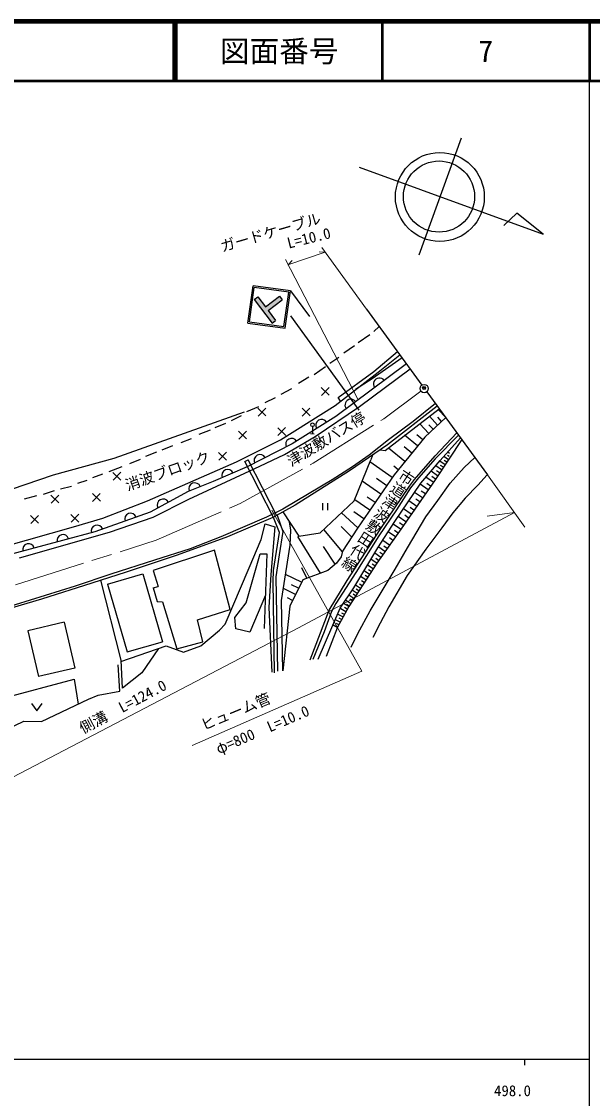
# Model space of a CAD drawing. Units: millimetres, scale not verified. Extents: x 40000 to 680000, y 20000 to 380000.
# Drawn here: x 483117 to 579500, y 198357 to 380000 of the extents above; entities that cross this region are included whole.
import ezdxf
from ezdxf.enums import TextEntityAlignment as Align

# ---------------------------------------------------------------- set-up
doc = ezdxf.new("R2010")
doc.units = ezdxf.units.MM
doc.header["$LTSCALE"] = 1000
doc.header["$PDMODE"] = 32
doc.header["$PDSIZE"] = 500
doc.linetypes.add('CHAIN', pattern=[18.5, 12, -1.5, 3.5, -1.5])
for name, color, linetype, lineweight in [('M-BGD', 7, 'Continuous', 25), ('M-BMK', 2, 'CHAIN', 13), ('M-BMK-SRVR', 3, 'Continuous', 25), ('M-OTRS', 6, 'Continuous', 25), ('M-STR-HTXT', 7, 'Continuous', 13), ('M-STR-STRC', 7, 'Continuous', 25), ('M-TTL', 2, 'Continuous', 140), ('M-TTL-BAND', 7, 'Continuous', 25), ('M-TTL-LINE', 7, 'Continuous', 50), ('M-TTL-TXT', 7, 'Continuous', 50)]:
    doc.layers.add(name, color=color, linetype=linetype, lineweight=lineweight)
doc.styles.add('@ＭＳ ゴシック', font='')
doc.styles.add('ＭＳ ゴシック', font='')
doc.styles.get('@ＭＳ ゴシック').set_extended_font_data('@MS Gothic')
doc.styles.get('ＭＳ ゴシック').set_extended_font_data('MS Gothic')

msp = doc.modelspace()

# ---------------------------------------------------------------- hatches: boundary and pattern name
at = {"layer": 'M-STR-STRC'}
msp.add_hatch(color=256, dxfattribs=at).paths.add_polyline_path([(522408, 333099), (523007, 333550), (524286, 331853), (526682, 333659), (527133, 333060), (524737, 331254), (526016, 329557), (525417, 329106)])

# ---------------------------------------------------------------- linework, layer by layer
at = {"layer": 'M-BGD'}
for p, q in [((557343, 360323), (550161, 340589)), ((540126, 355415), (571164, 344119)), ((566734, 347653), (564551, 345593)), ((571164, 344119), (566734, 347653)), ((541339, 331462), (550721, 318685)), ((541893, 327138), (539947, 325795)), ((543476, 328552), (542588, 327741)), ((539345, 325285), (537538, 324080)), ((536657, 323339), (535175, 322320)), ((542588, 320999), (546573, 324334)), ((543307, 320837), (546969, 323794)), ((534433, 321763), (532533, 320420)), ((548084, 322275), (536153, 313394)), ((547362, 323259), (542310, 319725)), ((531607, 320003), (529892, 318937)), ((536055, 315253), (543307, 320837)), ((536588, 316574), (542588, 320999)), ((542310, 319725), (539507, 317918)), ((540185, 315062), (548708, 321426)), ((528688, 318057), (526880, 317084)), ((533718, 318270), (535070, 316969)), ((535044, 318295), (533744, 316944)), ((525907, 316528), (524193, 315693)), ((536969, 315957), (536588, 316574)), ((551544, 317558), (561774, 303522)), ((523127, 314998), (521088, 314164)), ((523015, 314771), (524366, 313471)), ((524341, 314797), (523040, 313446)), ((526834, 309461), (536055, 315253)), ((530475, 314771), (531826, 313471)), ((531801, 314797), (530500, 313446)), ((532701, 310035), (540185, 315062)), ((544486, 307626), (553626, 314701)), ((553309, 315137), (544903, 308599)), ((552999, 315561), (549235, 312529)), ((554722, 313198), (553443, 314559)), ((520712, 314101), (498702, 306316)), ((520208, 313516), (518494, 312635)), ((536153, 313394), (528832, 308760)), ((549235, 312529), (545065, 309424)), ((554722, 313198), (551205, 309896)), ((553360, 311920), (551960, 313411)), ((554041, 312559), (553371, 313272)), ((514972, 311060), (513072, 310365)), ((517567, 312218), (515760, 311477)), ((519771, 310902), (521122, 309602)), ((521097, 310928), (519797, 309577)), ((526374, 311482), (527725, 310181)), ((527700, 311507), (526399, 310156)), ((532236, 311688), (532217, 310488)), ((551869, 310520), (550335, 312154)), ((552614, 311220), (551881, 312001)), ((511775, 309623), (510014, 308928)), ((519420, 305754), (526834, 309461)), ((527489, 307000), (532701, 310035)), ((531917, 310493), (532517, 310483)), ((545065, 309424), (541798, 306876)), ((551205, 309896), (546015, 303548)), ((549987, 308407), (547742, 310242)), ((550842, 309453), (549827, 310283)), ((557433, 309478), (552931, 302691)), ((552954, 306769), (556612, 310604)), ((556894, 310217), (552954, 306236)), ((553811, 305958), (557217, 309774)), ((505890, 307376), (504037, 306658)), ((508578, 308419), (506794, 307724)), ((516389, 307334), (517740, 306034)), ((517715, 307360), (516414, 306009)), ((528832, 308760), (521233, 304868)), ((522415, 304567), (527489, 307000)), ((544903, 308599), (538462, 304243)), ((543652, 307765), (544486, 307626)), ((547847, 305790), (545059, 308069)), ((549021, 307226), (547736, 308276)), ((555382, 307157), (555074, 307366)), ((498702, 306316), (488485, 303467)), ((503157, 306102), (501326, 305384)), ((504408, 299175), (519420, 305754)), ((520840, 305792), (521374, 306065)), ((525664, 296375), (520840, 305792)), ((526198, 296648), (521374, 306065)), ((541798, 306876), (538995, 304907)), ((539296, 299147), (542076, 306097)), ((545699, 303087), (541925, 305717)), ((542373, 306888), (542076, 306097)), ((549455, 302738), (552954, 306769)), ((552954, 306236), (550150, 303039)), ((550498, 302135), (553811, 305958)), ((554620, 305257), (553743, 305852)), ((555182, 306085), (554409, 306609)), ((554901, 305671), (554488, 305951)), ((555282, 306621), (555012, 306804)), ((557865, 304776), (559625, 306470)), ((488485, 303467), (478407, 300084)), ((496762, 303646), (495117, 303044)), ((500052, 304920), (497874, 304063)), ((498549, 303952), (499901, 302651)), ((499875, 303977), (498575, 302626)), ((511341, 299447), (522415, 304567)), ((521233, 304868), (515488, 302412)), ((538462, 304243), (529288, 298451)), ((538995, 304907), (535566, 302683)), ((546015, 303548), (539852, 294559)), ((546707, 304395), (545979, 304991)), ((553355, 303392), (552242, 304147)), ((554025, 304380), (553037, 305050)), ((553690, 303886), (553165, 304242)), ((554323, 304818), (553856, 305135)), ((555502, 302135), (557865, 304776)), ((561740, 303568), (560136, 301811)), ((491549, 301561), (489696, 301144)), ((494144, 302604), (492546, 302094)), ((515488, 302412), (511225, 300744)), ((535566, 302683), (531674, 300412)), ((543774, 300280), (540627, 302474)), ((544757, 301714), (543028, 302919)), ((543687, 294304), (548598, 301649)), ((546142, 295671), (550498, 302135)), ((552931, 302691), (547625, 295023)), ((548598, 301649), (549455, 302738)), ((550150, 303039), (548807, 301347)), ((551755, 301035), (550384, 301966)), ((552600, 302280), (551355, 303124)), ((552178, 301657), (551518, 302105)), ((552977, 302836), (552388, 303236)), ((553394, 299239), (555502, 302135)), ((560136, 301811), (558004, 299587)), ((485665, 299986), (483580, 299430)), ((488607, 300820), (486754, 300240)), ((488078, 300106), (489429, 298806)), ((489403, 300131), (488103, 298780)), ((495074, 300384), (496425, 299084)), ((496400, 300409), (495100, 299058)), ((511225, 300744), (504830, 297269)), ((531674, 300412), (527226, 297771)), ((542810, 298874), (541444, 299797)), ((548807, 301347), (546444, 297664)), ((550825, 299663), (549457, 300591)), ((551290, 300349), (550605, 300813)), ((496855, 296232), (504408, 299175)), ((505340, 296389), (511341, 299447)), ((529288, 298451), (525535, 296320)), ((533551, 293772), (539296, 299147)), ((533939, 298781), (533939, 297581)), ((534839, 297581), (534839, 298781)), ((541933, 297595), (539369, 299329)), ((549828, 298216), (548490, 299155)), ((549368, 297559), (548704, 298024)), ((550361, 298979), (549678, 299442)), ((551355, 296436), (553394, 299239)), ((558004, 299587), (555942, 297108)), ((484649, 296677), (486000, 295377)), ((485975, 296703), (484674, 295351)), ((491460, 296863), (492811, 295562)), ((492786, 296888), (491485, 295537)), ((491874, 294773), (496855, 296232)), ((504830, 297269), (495517, 293933)), ((497950, 293887), (505340, 296389)), ((524446, 296427), (516777, 293114)), ((525535, 296320), (517889, 293077)), ((527226, 297771), (524446, 296427)), ((526693, 293818), (525664, 296375)), ((526265, 296735), (527249, 294003)), ((527249, 297294), (529936, 293216)), ((539889, 294613), (537116, 297107)), ((540927, 296128), (539189, 297303)), ((546444, 297664), (543455, 293239)), ((548002, 295612), (546712, 296516)), ((548907, 296902), (547593, 297823)), ((548454, 296257), (547803, 296713)), ((548274, 291246), (551355, 296436)), ((555942, 297108), (554089, 294582)), ((480174, 291437), (491874, 294773)), ((523588, 292613), (524237, 295254)), ((524237, 295254), (525905, 294745)), ((525905, 294745), (525210, 286729)), ((528593, 294189), (528355, 295616)), ((537277, 290562), (534166, 294348)), ((538861, 293045), (537057, 294827)), ((539852, 294559), (537304, 290667)), ((538103, 285709), (543687, 294304)), ((547625, 295023), (543084, 288651)), ((543293, 291246), (546142, 295671)), ((547120, 294354), (545862, 295236)), ((547561, 294983), (546922, 295431)), ((554089, 294582), (551378, 291015)), ((495517, 293933), (479068, 289531)), ((482798, 289531), (497950, 293887)), ((517889, 293077), (509410, 289972)), ((516777, 293114), (511587, 291075)), ((521550, 287841), (523588, 292613)), ((525674, 287424), (526693, 293818)), ((527249, 294003), (526600, 290065)), ((528454, 291686), (528593, 294189)), ((533590, 286959), (529771, 293122)), ((529936, 293216), (533551, 293772)), ((543455, 293239), (539563, 287053)), ((545224, 291653), (544096, 292457)), ((546238, 293096), (545030, 293943)), ((545814, 292492), (545223, 292907)), ((546679, 293725), (546062, 294157)), ((515685, 290834), (505352, 287405)), ((511587, 291075), (505587, 289152)), ((518349, 280803), (515685, 290834)), ((527017, 282373), (528454, 291686)), ((536087, 288462), (534086, 291444)), ((537304, 290667), (537072, 289740)), ((539215, 284504), (543293, 291246)), ((544468, 290594), (543409, 291349)), ((544846, 291123), (544299, 291513)), ((546212, 287655), (548274, 291246)), ((551378, 291015), (548228, 286543)), ((505587, 289152), (498220, 286766)), ((509410, 289972), (500791, 287099)), ((521036, 281952), (523399, 290246)), ((523399, 290246), (524512, 290200)), ((524512, 290200), (524095, 277597)), ((526600, 290065), (526044, 286358)), ((537072, 289740), (536284, 288628)), ((543084, 288651), (542122, 289275)), ((543759, 289598), (542763, 290307)), ((543404, 289100), (542922, 289443)), ((544114, 290096), (543600, 290462)), ((500791, 287099), (494999, 285292)), ((505352, 287405), (506164, 284699)), ((517518, 278342), (521550, 287841)), ((525581, 285570), (525674, 287424)), ((531306, 286108), (530425, 287834)), ((534848, 287424), (530585, 285848)), ((536284, 288628), (534848, 287424)), ((539563, 287053), (536203, 281840)), ((543084, 288651), (538358, 281354)), ((541850, 286746), (540931, 287341)), ((542461, 287689), (541518, 288300)), ((542156, 287217), (541689, 287520)), ((541949, 280589), (546212, 287655)), ((542773, 288170), (542296, 288479)), ((494999, 285292), (486473, 282558)), ((498220, 286766), (492196, 284751)), ((499911, 272272), (496482, 285755)), ((497614, 285123), (503568, 286838)), ((503568, 286838), (506904, 275393)), ((525210, 286729), (524886, 281168)), ((525813, 270140), (525581, 285570)), ((526044, 286358), (526322, 270418)), ((530379, 285427), (527691, 286743)), ((530585, 285848), (528407, 281400)), ((535045, 280705), (538103, 285709)), ((541255, 285826), (540364, 286403)), ((540966, 285381), (540528, 285665)), ((541552, 286286), (541100, 286579)), ((548228, 286543), (545100, 281307)), ((492196, 284751), (479523, 280835)), ((497614, 285123), (500950, 273678)), ((505314, 284458), (506164, 284699)), ((505314, 284458), (505998, 282178)), ((529376, 283378), (527327, 284381)), ((529877, 284403), (528693, 284982)), ((536922, 281052), (539215, 284504)), ((539776, 283543), (538937, 284086)), ((539501, 283119), (539079, 283392)), ((540319, 284382), (539473, 284930)), ((540048, 283963), (539631, 284233)), ((540594, 284806), (540164, 285084)), ((486473, 282558), (470951, 277971)), ((505998, 282178), (506930, 282145)), ((506930, 282145), (509313, 274200)), ((519137, 279497), (521036, 281952)), ((524281, 283232), (521639, 276994)), ((527203, 270465), (527017, 282373)), ((528874, 282354), (528010, 282777)), ((536203, 281840), (535462, 280496)), ((538358, 281354), (537451, 281849)), ((538677, 281846), (537818, 282402)), ((538399, 281416), (537967, 281696)), ((539226, 282694), (538378, 283244)), ((538951, 282270), (538525, 282546)), ((512812, 279088), (518349, 280803)), ((524886, 281168), (525349, 270279)), ((528407, 281400), (527203, 270465)), ((531848, 272318), (535045, 280705)), ((533168, 272457), (536922, 281052)), ((535462, 280496), (534188, 277067)), ((538358, 281354), (536435, 277832)), ((537383, 279569), (536571, 280012)), ((537863, 280446), (536997, 280919)), ((537623, 280008), (537204, 280237)), ((538110, 280900), (537663, 281144)), ((539887, 276789), (541949, 280589)), ((545100, 281307), (543640, 278527)), ((490338, 278683), (484186, 277252)), ((490338, 278683), (492136, 270955)), ((513738, 275381), (512812, 279088)), ((516545, 277322), (517518, 278342)), ((519322, 277550), (519137, 279497)), ((536417, 277818), (535721, 278198)), ((536904, 278691), (536146, 279105)), ((536664, 278252), (536299, 278452)), ((537144, 279130), (536751, 279344)), ((543640, 278527), (542436, 276118)), ((484186, 277252), (485984, 269524)), ((513395, 274728), (516545, 277322)), ((521639, 276994), (519322, 277550)), ((534188, 277067), (532288, 272388)), ((536435, 277832), (534558, 272920)), ((538752, 274450), (539887, 276789)), ((499864, 272086), (507556, 274728)), ((500950, 273678), (506904, 275393)), ((507556, 274728), (510475, 273615)), ((509313, 274200), (513738, 275381)), ((510475, 273615), (513395, 274728)), ((506259, 274264), (503432, 270140)), ((492136, 270955), (485984, 269524)), ((499725, 267082), (499447, 271484)), ((500142, 267545), (499911, 272272)), ((479778, 265822), (492011, 269066)), ((492011, 269066), (492670, 264874)), ((503432, 270140), (500142, 267545)), ((496065, 266387), (499725, 267082)), ((486473, 261939), (494397, 265692)), ((494397, 265692), (496065, 266387)), ((484813, 264956), (485713, 263756)), ((485713, 263756), (486613, 264956)), ((464093, 252857), (483508, 261985)), ((483508, 261985), (486473, 261939))]:
    msp.add_line(p, q, dxfattribs=at)
for centre, radius in [((553737, 350416), 7500), ((553592, 350479), 6000), ((532241, 311988), 300)]:
    msp.add_circle(centre, radius, dxfattribs=at)
for centre, start, end in [((543527, 318883), 36.66256, 216.66256), ((538714, 315300), 36.66256, 216.66256), ((533781, 311893), 32.33019, 212.33019), ((528704, 308695), 31.5657, 207.1381), ((523364, 305960), 27.1213, 207.1213), ((517918, 303451), 23.1428, 203.1428), ((512361, 301189), 21.37062, 201.37062), ((507025, 298462), 28.52312, 208.52312), ((501534, 296088), 19.70798, 199.70798), ((495885, 294066), 19.67313, 196.86642), ((490099, 292483), 14.98163, 194.98163), ((484303, 290932), 14.98163, 194.98163)]:
    msp.add_arc(centre, 1000, start, end, dxfattribs=at)
at = {"layer": 'M-BMK'}
for p, q in [((544251, 312989), (550520, 317682)), ((532343, 305529), (544251, 312989)), ((520018, 298718), (532343, 305529)), ((505839, 292509), (520018, 298718)), ((482115, 285003), (505839, 292509))]:
    msp.add_line(p, q, dxfattribs=at)
at = {"layer": 'M-BMK-SRVR'}
msp.add_circle((551089, 318089), 700, dxfattribs=at)
at = {"layer": 'M-OTRS'}
msp.add_point((551081, 318193), dxfattribs=at)
at = {"layer": 'M-STR-HTXT'}
for p, q in [((541339, 331462), (533833, 341888)), ((527670, 339849), (539921, 316199)), ((534389, 341100), (528087, 338969)), ((528121, 338980), (528821, 339698)), ((534389, 341100), (533362, 341135)), ((561774, 303522), (568075, 294718)), ((525367, 297561), (540552, 270438)), ((529894, 277759), (566315, 297177)), ((566315, 297177), (561696, 296594)), ((448656, 235289), (529894, 277759)), ((540552, 270438), (511916, 257881))]:
    msp.add_line(p, q, dxfattribs=at)
at = {"layer": 'M-STR-STRC'}
for p, q in [((521317, 329147), (522203, 335449)), ((521599, 329360), (522416, 335167)), ((528505, 334564), (522203, 335449)), ((528223, 334351), (522416, 335167)), ((527407, 328544), (528223, 334351)), ((527620, 328262), (528505, 334564)), ((528505, 334564), (531738, 330273)), ((522408, 333099), (523007, 333550)), ((522408, 333099), (525417, 329106)), ((523007, 333550), (524286, 331853)), ((524286, 331853), (526682, 333659)), ((524737, 331254), (527133, 333060)), ((526682, 333659), (527133, 333060)), ((524737, 331254), (526016, 329557)), ((521317, 329147), (527620, 328261)), ((521599, 329360), (527407, 328544)), ((525417, 329106), (526016, 329557)), ((528551, 330350), (540042, 314457))]:
    msp.add_line(p, q, dxfattribs=at)
at = {"layer": 'M-TTL'}
msp.add_line((680000, 380000), (40000, 380000), dxfattribs=at)
at = {"layer": 'M-TTL-BAND'}
for p, q in [((579000, 20000), (579000, 370000)), ((40000, 205000), (579000, 205000)), ((568000, 205000), (568000, 204000))]:
    msp.add_line(p, q, dxfattribs=at)
at = {"layer": 'M-TTL-LINE'}
for p, q in [((508747, 380000), (508747, 370000)), ((509247, 380000), (509247, 370000)), ((543997, 380000), (543997, 370000)), ((579000, 380000), (579000, 370000)), ((40000, 370000), (680000, 370000))]:
    msp.add_line(p, q, dxfattribs=at)

# ---------------------------------------------------------------- texts
at = {"layer": 'M-BGD', "style": 'ＭＳ ゴシック'}
for s, rotation, p in [('津波敷バス停', 31.485, (534569, 309586)), ('消波ブロック', 19.46, (507788, 304207))]:
    msp.add_text(s, height=1833, rotation=rotation, dxfattribs=at).set_placement(p, align=Align.MIDDLE_CENTER)
at = {"layer": 'M-BGD', "style": '@ＭＳ ゴシック'}
msp.add_text('市道津波敷田代線', height=1833, rotation=236.818, dxfattribs=at).set_placement((536572, 288218), align=Align.BOTTOM_RIGHT)
at = {"layer": 'M-STR-HTXT', "style": 'ＭＳ ゴシック'}
for s, rotation, p in [('ガードケーブル', 16.243, (525563, 343043)), ('L=10.0', 13.956, (531972, 342061)), ('側溝\u3000L=124.0', 27.984, (500903, 263154))]:
    msp.add_text(s, height=1833, rotation=rotation, dxfattribs=at).set_placement(p, align=Align.BOTTOM_CENTER)
for s, rotation, p in [('ヒューム管', 22.508, (519254, 263618)), ('φ=800\u3000L=10.0', 23.215, (523795, 260560))]:
    msp.add_text(s, height=1833, rotation=rotation, dxfattribs=at).set_placement(p, align=Align.MIDDLE_CENTER)
at = {"layer": 'M-TTL-BAND', "style": 'ＭＳ ゴシック'}
msp.add_text('498.0', height=1833, dxfattribs=at).set_placement((566000, 198195), align=Align.BOTTOM_CENTER)
at = {"layer": 'M-TTL-TXT', "style": 'ＭＳ ゴシック'}
for s, p in [('図面番号', (526622, 375000)), ('7', (561497, 375000))]:
    msp.add_text(s, height=3666, dxfattribs=at).set_placement(p, align=Align.MIDDLE_CENTER)

doc.saveas('drawing.dxf')
